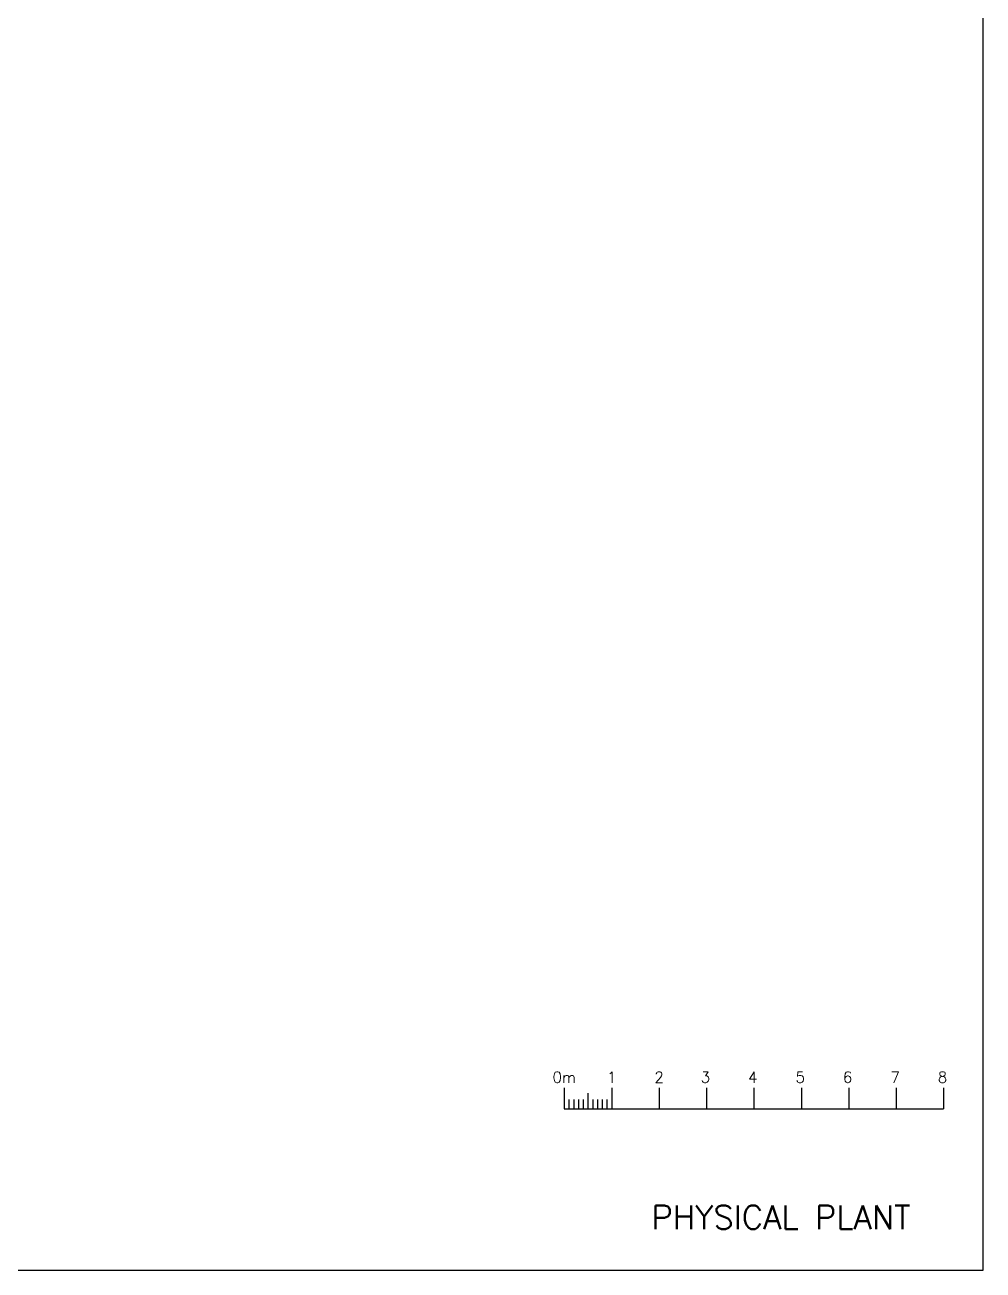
# Model space of a CAD drawing. Extents: x 11182 to 734459, y -1391328 to 152085.
# Drawn here: x 133983 to 154187, y 77534 to 103800 of the extents above; entities that cross this region are included whole.
import ezdxf
from ezdxf.enums import TextEntityAlignment as Align

# ---------------------------------------------------------------- set-up
doc = ezdxf.new("R2010")
doc.units = 0
doc.header["$LTSCALE"] = 500
doc.header["$MEASUREMENT"] = 0
doc.layers.get('0').update_dxf_attribs({"linetype": 'CONTINUOUS'})
doc.layers.add('0_Defpoints', color=106, linetype='CONTINUOUS', plot=False)
doc.layers.add('0_text', color=7, linetype='CONTINUOUS')
doc.styles.get("Standard").update_dxf_attribs({"font": 'ROMANS', "height": 200})

msp = doc.modelspace()

# ---------------------------------------------------------------- linework, layer by layer
for p, q in [((145355, 81378), (145355, 80933)), ((145855, 81265), (145855, 80933)), ((146355, 81378), (146355, 80933)), ((147355, 81378), (147355, 80933)), ((148355, 81378), (148355, 80933)), ((149355, 81378), (149355, 80933)), ((150355, 81378), (150355, 80933)), ((151355, 81378), (151355, 80933)), ((152355, 81378), (152355, 80933)), ((153355, 81378), (153355, 80933)), ((145355, 80933), (153355, 80933)), ((145455, 81132), (145455, 80933)), ((145555, 81132), (145555, 80933)), ((145655, 81132), (145655, 80933)), ((145755, 81132), (145755, 80933)), ((145955, 81132), (145955, 80933)), ((146055, 81132), (146055, 80933)), ((146155, 81132), (146155, 80933)), ((146255, 81132), (146255, 80933))]:
    msp.add_line(p, q)
at = {"layer": '0_Defpoints'}
msp.add_lwpolyline([(105947, 77534), (154187, 77534), (154187, 152085), (105947, 152085)], close=True, dxfattribs=at)

# ---------------------------------------------------------------- texts
at = {"layer": '0_text'}
for s, p in [('0m', (145355, 81603)), ('1', (146355, 81603)), ('2', (147355, 81603)), ('3', (148331, 81603)), ('4', (149331, 81603)), ('5', (150331, 81603)), ('6', (151331, 81603)), ('7', (152331, 81603)), ('8', (153331, 81603))]:
    msp.add_text(s, height=231, rotation=0, dxfattribs=at).set_placement(p, align=Align.MIDDLE_CENTER)
msp.add_text('PHYSICAL PLANT', height=500, rotation=0, dxfattribs=at).set_placement((147193, 78400))

doc.saveas('drawing.dxf')
